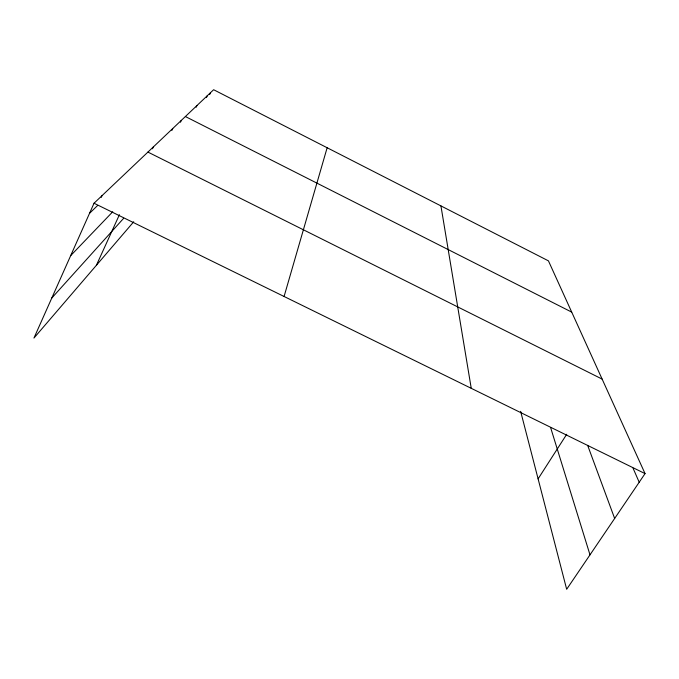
<?xml version="1.0" encoding="UTF-8"?>
<svg xmlns="http://www.w3.org/2000/svg" width="679" height="679" viewBox="0 0 679 679"><rect width="100%" height="100%" fill="white"/><g stroke="black" fill="none" stroke-linecap="round" stroke-linejoin="round"><path stroke-width="1.02" d="M284.085 296.485L327.142 147.742M520.632 411.33L566.668 589.279L645.05 473.603L548.437 260.855L213.63 89.721L94.033 203.233L33.95 338.057L133.721 221.77M101.23 197.428L102.028 195.637M96.393 265.277L119.428 214.683M152.495 148.777L153.335 146.953M171.88 130.419L172.755 128.518M180.487 122.212L181.335 120.37M196.163 107.257L196.952 105.551M206.45 97.572L207.307 95.722M209.675 94.491L210.524 92.667M538.099 478.865L566.719 434.28M51.799 298.005L123.629 218.324M70.692 255.61L112.739 211.763M89.535 213.325L97.623 205.491M94.033 203.233L645.05 473.603M147.929 152.079L602.137 379.094M185.375 116.533L571.718 312.119M633.057 468.179L639.202 482.243M587.649 445.356L614.656 518.459M550.703 427.855L590 554.845M440.934 205.907L471.243 388.32"/></g></svg>
